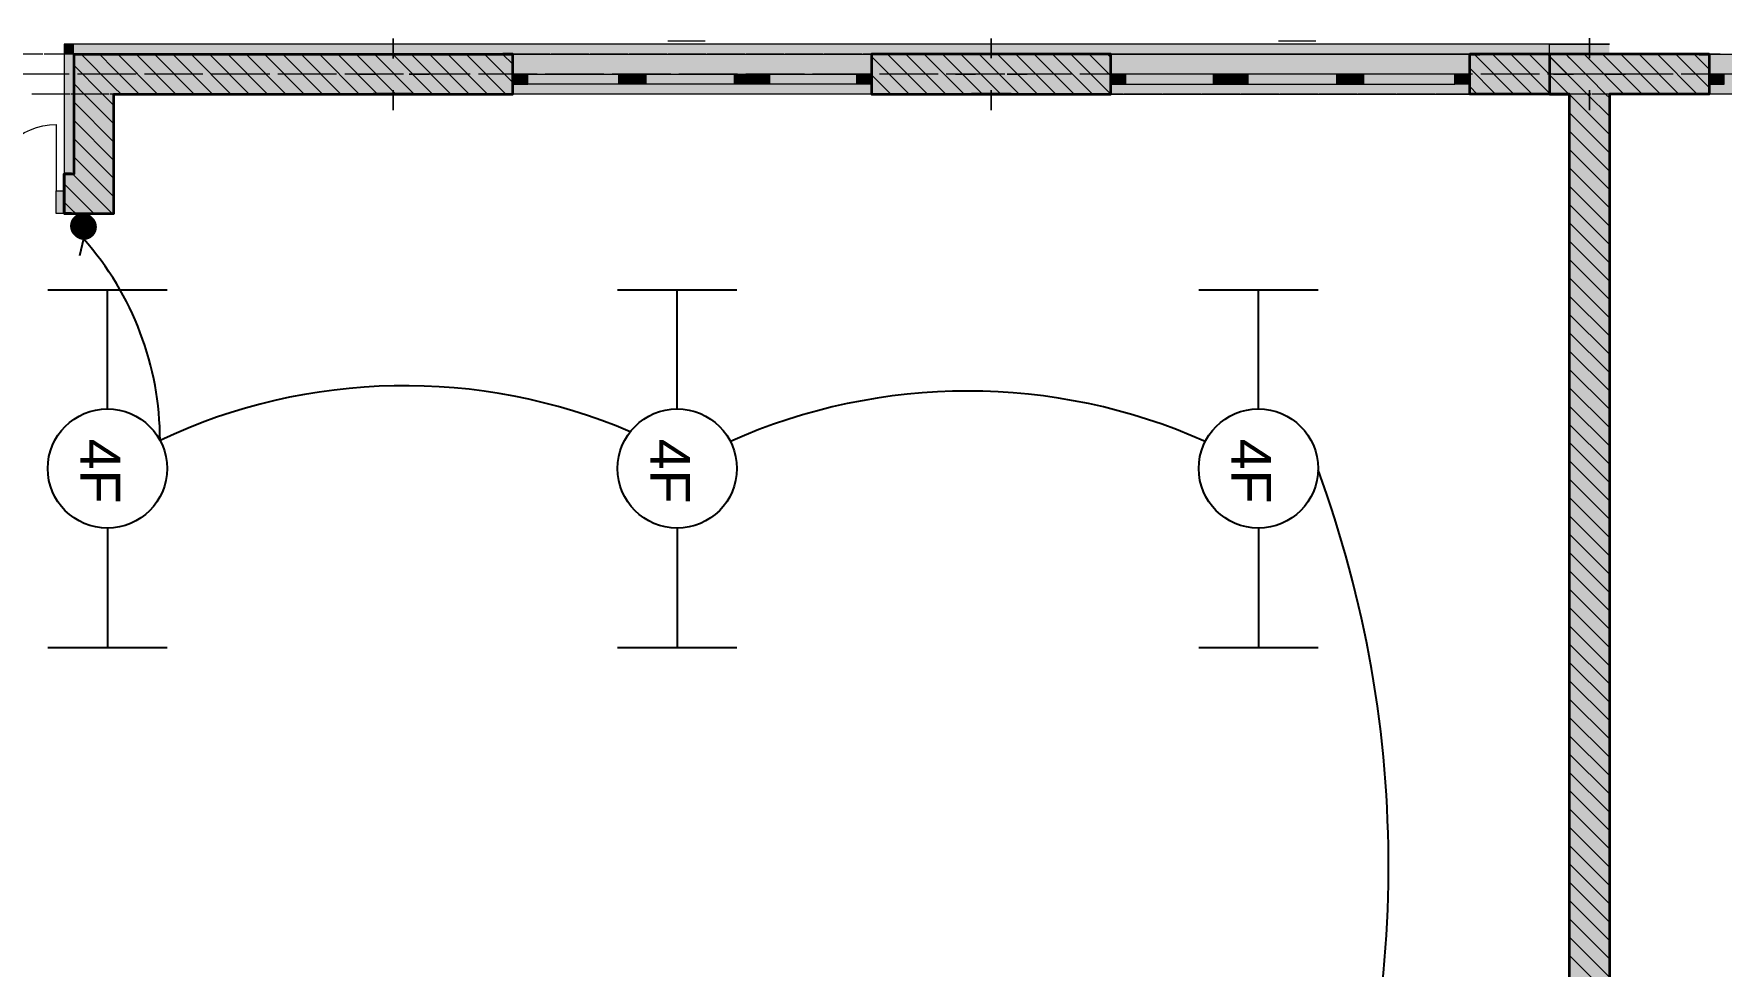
# Model space of a CAD drawing. Header units: inches. Extents: x 206002 to 410047, y 60394 to 83306.
# Drawn here: x 217728 to 226213, y 67498 to 72190 of the extents above; entities that cross this region are included whole.
import ezdxf

# ---------------------------------------------------------------- set-up
doc = ezdxf.new("R2010")
doc.units = ezdxf.units.IN
doc.header["$MEASUREMENT"] = 0
for name, color, linetype in [('LIGHTING', 1, 'Continuous'), ('PDF_Annotation - Text', 7, 'Continuous'), ('PDF_Structural - Bearing', 7, 'Continuous')]:
    doc.layers.add(name, color=color, linetype=linetype)
doc.styles.get("Standard").update_dxf_attribs({"font": 'arial.ttf'})

msp = doc.modelspace()

# ---------------------------------------------------------------- hatches: boundary and pattern name
at = {"layer": 'LIGHTING'}
h = msp.add_hatch(dxfattribs=at)
h.set_pattern_fill('ANSI31', color=1)
h.set_pattern_definition([(45, (-33234.27087, -3.32607), (-0.08838834765, 0.08838834765), [])])
h.paths.add_polyline_path([(218042.4, 71221.3, 0.319475), (217999.5, 71281.6), (217957.6, 71281.6, 0.319475), (217914.7, 71221.3, 1)])

# ---------------------------------------------------------------- linework, layer by layer
for p, q in [((217978.5, 71157.4), (217958.1, 71072.2)), ((217798.2, 70902.4), (218398.2, 70902.4)), ((218098.2, 70302.4), (218098.2, 70902.4)), ((220663.3, 70902.4), (221263.3, 70902.4)), ((220963.3, 70302.4), (220963.3, 70902.4)), ((223585.8, 70902.4), (224185.8, 70902.4)), ((223885.8, 70302.4), (223885.8, 70902.4)), ((218098.2, 69702.4), (218098.2, 69102.4)), ((220963.3, 69702.4), (220963.3, 69102.4)), ((223885.8, 69702.4), (223885.8, 69102.4)), ((217798.2, 69102.4), (218398.2, 69102.4)), ((220663.3, 69102.4), (221263.3, 69102.4)), ((223585.8, 69102.4), (224185.8, 69102.4))]:
    msp.add_line(p, q, dxfattribs=at)
for centre in [(218098.2, 70002.4), (220963.3, 70002.4), (223885.8, 70002.4)]:
    msp.add_circle(centre, 300, dxfattribs=at)
for centre, radius, start, end in [((216835, 70144.3), 1527.7, 359.99209, 41.53923), ((219593.3, 67529.4), 2889.8, 66.89715, 115.20414), ((222424.6, 67459.3), 2933.1, 65.98304, 114.01696), ((218777.8, 68004.7), 5762.4, 339.20288, 20.20577)]:
    msp.add_arc(centre, radius, start, end, dxfattribs=at)
at = {"layer": 'PDF_Annotation - Text', "lineweight": 9}
for points in [[(220916.2, 72155.3), (221103.3, 72155.3)], [(223987.2, 72155.3), (224174.3, 72155.3)]]:
    msp.add_lwpolyline(points, dxfattribs=at)
at = {"layer": 'PDF_Structural - Bearing', "lineweight": 18}
msp.add_lwpolyline([(216717.3, 71400.2), (216717.3, 72190.3, -0.414213), (217507.4, 71400.2, -0.414194), (217840.3, 71733.1), (217840.3, 71400.2)], format="xyb", dxfattribs=at)
msp.add_lwpolyline([(217930.5, 72137.2), (217880.4, 72137.2), (217880.4, 71485.5), (217930.5, 71485.5), (217930.5, 72087), (225450.3, 72087), (225350.1, 72087), (225350.1, 72137.2), (225650.9, 72137.2)], close=True, dxfattribs=at)
at = {"layer": 'PDF_Structural - Bearing', "lineweight": 0}
for points in [[(219534.8, 72166.7), (219534.8, 72066.4)], [(222542.7, 72167), (222542.7, 72066.7)], [(225550.6, 72167.3), (225550.6, 72067)], [(219354.3, 71986.2), (219454.6, 71986.2)], [(219715.2, 71986.2), (219615, 71986.2)], [(222362.2, 71986.5), (222462.5, 71986.5)], [(222723.2, 71986.5), (222622.9, 71986.5)], [(225370.1, 71986.8), (225470.4, 71986.8)], [(225731.1, 71986.8), (225630.8, 71986.8)], [(219534.8, 71805.7), (219534.8, 71906)], [(222542.7, 71806), (222542.7, 71906.3)], [(225550.6, 71806.3), (225550.6, 71906.6)]]:
    msp.add_lwpolyline(points, close=True, dxfattribs=at)
at = {"layer": 'PDF_Structural - Bearing', "lineweight": 18}
for points in [[(217773.6, 72087), (217632.2, 72087)], [(217921.8, 72087), (217780.3, 72087)], [(217969.7, 72087), (217828.3, 72087)], [(218117.9, 72087), (217976.5, 72087)], [(218165.9, 72087), (218024.4, 72087)], [(218314.1, 72087), (218172.6, 72087)], [(218362, 72087), (218220.5, 72087)], [(218510.2, 72087), (218368.7, 72087)], [(218558.1, 72087), (218416.6, 72087)], [(218706.3, 72087), (218564.8, 72087)], [(218754.2, 72087), (218612.7, 72087)], [(218902.5, 72087), (218760.9, 72087)], [(218950.4, 72087), (218808.9, 72087)], [(219098.6, 72087), (218957.1, 72087)], [(219146.5, 72087), (219005.1, 72087)], [(219294.7, 72087), (219153.3, 72087)], [(219342.7, 72087), (219201.2, 72087)], [(219490.8, 72087), (219349.4, 72087)], [(219538.8, 72087), (219397.3, 72087)], [(219687, 72087), (219545.5, 72087)], [(219734.9, 72087), (219593.4, 72087)], [(219883.1, 72087), (219741.6, 72087)], [(219931, 72087), (219789.5, 72087)], [(220079.2, 72087), (219937.7, 72087)], [(220127.1, 72087), (219985.7, 72087)], [(220275.3, 72087), (220133.8, 72087)], [(220323.2, 72087), (220181.8, 72087)], [(220471.4, 72087), (220330, 72087)], [(220519.4, 72087), (220377.9, 72087)], [(220667.6, 72087), (220526.1, 72087)], [(220715.6, 72087), (220574, 72087)], [(220863.8, 72087), (220722.3, 72087)], [(220911.7, 72087), (220770.2, 72087)], [(221059.9, 72087), (220918.4, 72087)], [(221107.8, 72087), (220966.3, 72087)], [(221256, 72087), (221114.5, 72087)], [(221303.9, 72087), (221162.4, 72087)], [(221452.1, 72087), (221310.6, 72087)], [(221500, 72087), (221358.6, 72087)], [(221648.2, 72087), (221506.8, 72087)], [(221696.2, 72087), (221554.7, 72087)], [(221844.3, 72087), (221702.9, 72087)], [(221892.3, 72087), (221750.8, 72087)], [(222040.5, 72087), (221899, 72087)], [(222088.4, 72087), (221946.9, 72087)], [(222236.6, 72087), (222095.1, 72087)], [(222284.5, 72087), (222143, 72087)], [(222432.8, 72087), (222291.2, 72087)], [(222480.7, 72087), (222339.1, 72087)], [(222628.9, 72087), (222487.4, 72087)], [(222676.8, 72087), (222535.4, 72087)], [(222825, 72087), (222683.6, 72087)], [(222873, 72087), (222731.5, 72087)], [(223021.1, 72087), (222879.7, 72087)], [(223069.1, 72087), (222927.6, 72087)], [(223217.3, 72087), (223075.8, 72087)], [(223265.2, 72087), (223123.7, 72087)], [(223413.4, 72087), (223271.9, 72087)], [(223461.3, 72087), (223319.8, 72087)], [(223609.5, 72087), (223468, 72087)], [(223657.4, 72087), (223515.9, 72087)], [(223805.6, 72087), (223664.1, 72087)], [(223853.5, 72087), (223712.1, 72087)], [(224001.7, 72087), (223860.3, 72087)], [(224049.7, 72087), (223908.2, 72087)], [(224197.9, 72087), (224056.4, 72087)], [(224245.9, 72087), (224104.3, 72087)], [(224394.1, 72087), (224252.6, 72087)], [(224442, 72087), (224300.5, 72087)], [(224590.2, 72087), (224448.7, 72087)], [(224638.1, 72087), (224496.6, 72087)], [(224786.3, 72087), (224644.8, 72087)], [(224834.2, 72087), (224692.7, 72087)], [(224982.4, 72087), (224840.9, 72087)], [(225030.3, 72087), (224888.9, 72087)], [(225178.5, 72087), (225037, 72087)], [(225226.4, 72087), (225085, 72087)], [(225374.6, 72087), (225233.2, 72087)], [(225422.6, 72087), (225281.1, 72087)], [(225570.8, 72087), (225429.3, 72087)], [(225618.7, 72087), (225477.2, 72087)], [(225766.9, 72087), (225625.4, 72087)], [(225814.8, 72087), (225673.3, 72087)], [(225963.1, 72087), (225821.5, 72087)], [(226011, 72087), (225869.4, 72087)], [(226159.2, 72087), (226017.7, 72087)], [(226207.1, 72087), (226065.7, 72087)], [(217859, 71886.5), (217717.5, 71886.5)], [(217909.1, 71886.5), (217767.6, 71886.5)], [(218055.1, 71886.5), (217913.6, 71886.5)], [(218105.2, 71886.5), (217963.7, 71886.5)], [(218251.2, 71886.5), (218109.7, 71886.5)], [(218301.3, 71886.5), (218159.8, 71886.5)], [(218447.3, 71886.5), (218305.8, 71886.5)], [(218497.4, 71886.5), (218356, 71886.5)], [(218643.4, 71886.5), (218501.9, 71886.5)], [(218693.6, 71886.5), (218552.1, 71886.5)], [(218839.6, 71886.5), (218698.1, 71886.5)], [(218889.8, 71886.5), (218748.2, 71886.5)], [(219035.8, 71886.5), (218894.3, 71886.5)], [(219085.9, 71886.5), (218944.4, 71886.5)], [(219231.9, 71886.5), (219090.4, 71886.5)], [(219282, 71886.5), (219140.5, 71886.5)], [(219428, 71886.5), (219286.5, 71886.5)], [(219478.1, 71886.5), (219336.6, 71886.5)], [(219624.1, 71886.5), (219482.6, 71886.5)], [(219674.2, 71886.5), (219532.8, 71886.5)], [(219820.2, 71886.5), (219678.7, 71886.5)], [(219870.3, 71886.5), (219728.9, 71886.5)], [(220016.3, 71886.5), (219874.9, 71886.5)], [(220066.5, 71886.5), (219925, 71886.5)], [(220212.4, 71886.5), (220071, 71886.5)], [(220262.6, 71886.5), (220121.1, 71886.5)], [(220408.6, 71886.5), (220267.1, 71886.5)], [(220458.7, 71886.5), (220317.2, 71886.5)], [(220604.8, 71886.5), (220463.2, 71886.5)], [(220654.9, 71886.5), (220513.3, 71886.5)], [(220800.9, 71886.5), (220659.4, 71886.5)], [(220851, 71886.5), (220709.6, 71886.5)], [(220997, 71886.5), (220855.5, 71886.5)], [(221047.1, 71886.5), (220905.7, 71886.5)], [(221193.1, 71886.5), (221051.7, 71886.5)], [(221243.3, 71886.5), (221101.8, 71886.5)], [(221389.2, 71886.5), (221247.8, 71886.5)], [(221439.4, 71886.5), (221297.9, 71886.5)], [(221585.4, 71886.5), (221443.9, 71886.5)], [(221635.5, 71886.5), (221494, 71886.5)], [(221781.5, 71886.5), (221640, 71886.5)], [(221831.6, 71886.5), (221690.1, 71886.5)], [(221977.6, 71886.5), (221836.1, 71886.5)], [(222027.7, 71886.5), (221886.3, 71886.5)], [(222173.7, 71886.5), (222032.2, 71886.5)], [(222223.8, 71886.5), (222082.4, 71886.5)], [(222369.9, 71886.5), (222228.4, 71886.5)], [(222420.1, 71886.5), (222278.5, 71886.5)], [(222566, 71886.5), (222424.6, 71886.5)], [(222616.2, 71886.5), (222474.7, 71886.5)], [(222762.2, 71886.5), (222620.7, 71886.5)], [(222812.3, 71886.5), (222670.8, 71886.5)], [(222958.3, 71886.5), (222816.8, 71886.5)], [(223008.4, 71886.5), (222866.9, 71886.5)], [(223154.4, 71886.5), (223012.9, 71886.5)], [(223204.5, 71886.5), (223063.1, 71886.5)], [(223350.5, 71886.5), (223209, 71886.5)], [(223400.6, 71886.5), (223259.2, 71886.5)], [(223546.6, 71886.5), (223405.2, 71886.5)], [(223596.8, 71886.5), (223455.3, 71886.5)], [(223742.7, 71886.5), (223601.3, 71886.5)], [(223792.9, 71886.5), (223651.4, 71886.5)], [(223938.9, 71886.5), (223797.4, 71886.5)], [(223989, 71886.5), (223847.5, 71886.5)], [(224135.1, 71886.5), (223993.5, 71886.5)], [(224185.2, 71886.5), (224043.6, 71886.5)], [(224331.2, 71886.5), (224189.7, 71886.5)], [(224381.3, 71886.5), (224239.9, 71886.5)], [(224527.3, 71886.5), (224385.8, 71886.5)], [(224577.4, 71886.5), (224436, 71886.5)], [(224723.4, 71886.5), (224582, 71886.5)], [(224773.6, 71886.5), (224632.1, 71886.5)], [(224919.5, 71886.5), (224778.1, 71886.5)], [(224969.7, 71886.5), (224828.2, 71886.5)], [(225115.7, 71886.5), (224974.2, 71886.5)], [(225165.8, 71886.5), (225024.3, 71886.5)], [(225311.8, 71886.5), (225170.3, 71886.5)], [(225361.9, 71886.5), (225220.4, 71886.5)], [(225507.9, 71886.5), (225366.4, 71886.5)], [(225558, 71886.5), (225416.5, 71886.5)], [(225704, 71886.5), (225562.5, 71886.5)], [(225754.1, 71886.5), (225612.7, 71886.5)], [(225900.2, 71886.5), (225758.6, 71886.5)], [(225950.4, 71886.5), (225808.8, 71886.5)], [(226096.3, 71886.5), (225954.9, 71886.5)], [(226146.5, 71886.5), (226005, 71886.5)], [(226292.5, 71886.5), (226151, 71886.5)], [(226342.6, 71886.5), (226201.1, 71886.5)]]:
    msp.add_lwpolyline(points, dxfattribs=at)
at = {"layer": 'PDF_Structural - Bearing', "lineweight": 35}
for points in [[(217880.4, 71485.5), (217917.5, 71485.5), (217880.4, 71485.5), (217880.4, 71400.2), (217880.4, 71485.5), (217930.5, 71485.5), (217930.5, 72087), (218131.1, 72087), (220136.3, 72087)], [(217880.4, 71284.9), (217917.5, 71284.9), (217880.4, 71284.9), (217880.4, 71400.2), (217880.4, 71284.9), (217930.5, 71284.9), (218131.1, 71284.9), (218131.1, 71886.5), (220136.3, 71886.5), (220136.3, 71936.6), (220136.3, 71986.8), (220136.3, 72087), (220086.2, 72087)], [(221991.2, 72087), (221941.1, 72087), (221941.1, 71986.8), (221941.1, 71936.6), (221941.1, 71886.5), (223144.3, 71886.5), (223144.3, 71936.6), (223144.3, 71986.8), (223144.3, 72087), (223094.1, 72087)], [(223144.3, 72087), (221941.1, 72087)], [(225450.3, 72087), (225350.1, 72087), (225350.1, 71886.5), (225450.3, 71886.5), (224949, 71886.5), (224949, 71936.6), (224949, 71986.8), (224949, 72087), (224999.2, 72087)], [(226102.1, 72087), (226152.2, 72087), (225550.6, 72087), (224949, 72087)], [(226152.2, 72087), (226152.2, 71986.8), (226152.2, 71936.6), (226152.2, 71886.5), (225650.9, 71886.5), (225650.9, 64065.9), (226152.2, 64065.9), (226152.2, 64015.8), (226152.2, 63965.7), (226152.2, 63865.4), (226102.1, 63865.4)], [(224999.2, 63865.4), (224949, 63865.4), (224949, 63965.7), (224949, 64015.8), (224949, 64065.9), (225450.3, 64065.9), (225450.3, 71886.5)], [(217917.5, 71284.9), (217880.4, 71284.9), (217880.4, 71400.2), (217880.4, 71485.5), (217917.5, 71485.5)]]:
    msp.add_lwpolyline(points, dxfattribs=at)
at = {"layer": 'PDF_Structural - Bearing', "lineweight": 9}
for points in [[(218166.4, 71886.5), (218131.1, 71921.8), (217965.8, 72087)], [(218258.5, 71886.5), (218131.1, 72014), (218058, 72087)], [(218150.1, 72087), (218350.6, 71886.5)], [(218242.4, 72087), (218442.9, 71886.5)], [(218334.5, 72087), (218535, 71886.5)], [(218426.6, 72087), (218627.2, 71886.5)], [(218518.8, 72087), (218719.3, 71886.5)], [(218611, 72087), (218811.6, 71886.5)], [(218703.2, 72087), (218903.7, 71886.5)], [(218795.3, 72087), (218995.8, 71886.5)], [(218887.5, 72087), (219088, 71886.5)], [(218979.7, 72087), (219180.2, 71886.5)], [(219071.8, 72087), (219272.4, 71886.5)], [(219164, 72087), (219364.5, 71886.5)], [(219256.1, 72087), (219456.7, 71886.5)], [(219348.4, 72087), (219548.9, 71886.5)], [(219440.5, 72087), (219641, 71886.5)], [(219532.7, 72087), (219733.2, 71886.5)], [(219624.8, 72087), (219825.3, 71886.5)], [(219716.9, 72087), (219917.5, 71886.5)], [(219809.2, 72087), (220009.7, 71886.5)], [(219901.3, 72087), (220101.9, 71886.5)], [(219993.5, 72087), (220136.3, 71944.2)], [(220085.6, 72087), (220136.3, 72036.3)], [(221941.1, 72074.9), (222129.5, 71886.5)], [(222021.1, 72087), (222221.6, 71886.5)], [(222113.4, 72087), (222313.9, 71886.5)], [(222205.5, 72087), (222406, 71886.5)], [(222297.6, 72087), (222498.2, 71886.5)], [(222389.8, 72087), (222590.3, 71886.5)], [(222482, 72087), (222682.6, 71886.5)], [(222574.2, 72087), (222774.7, 71886.5)], [(222666.3, 72087), (222866.8, 71886.5)], [(222758.5, 72087), (222959, 71886.5)], [(222850.7, 72087), (223051.2, 71886.5)], [(222942.8, 72087), (223143.4, 71886.5)], [(223035, 72087), (223144.3, 71977.8)], [(223127.1, 72087), (223144.3, 72069.9)], [(224970.5, 72087), (225171, 71886.5)], [(225062.6, 72087), (225263.1, 71886.5)], [(225350.1, 71891.7), (225355.4, 71886.5), (225154.9, 72087)], [(225350.1, 71984), (225447.5, 71886.5), (225247, 72087)], [(225339.1, 72087), (225539.7, 71886.5), (225650.9, 71775.3)], [(225350.1, 72076.1), (225450.3, 71975.9)], [(225650.9, 71867.5), (225631.8, 71886.5), (225550.6, 71967.7), (225431.3, 72087), (225450.3, 72068)], [(225523.5, 72087), (225550.6, 72059.9), (225724.1, 71886.5)], [(225615.7, 72087), (225816.2, 71886.5)], [(225707.8, 72087), (225908.3, 71886.5)], [(225800, 72087), (226000.5, 71886.5)], [(225892.1, 72087), (226092.6, 71886.5)], [(225984.3, 72087), (226152.2, 71919.2)], [(226076.5, 72087), (226152.2, 72011.3)], [(218131.1, 71829.7), (218074.2, 71886.5), (217930.5, 72030.2)], [(221941.1, 71982.8), (222037.4, 71886.5)], [(224949, 72016.4), (225078.9, 71886.5)], [(218131.1, 71737.4), (217982, 71886.5), (217930.5, 71938)], [(221941.1, 71890.6), (221945.2, 71886.5)], [(224949, 71924.1), (224986.7, 71886.5)], [(225450.3, 71883.7), (225650.9, 71683.2)], [(217930.5, 71845.8), (218131.1, 71645.3)], [(225450.3, 71791.5), (225650.9, 71590.9)], [(217930.5, 71753.7), (218131.1, 71553.1)], [(217930.5, 71661.5), (218106.6, 71485.5), (218131.1, 71461)], [(225450.3, 71699.3), (225650.9, 71498.8)], [(217930.5, 71569.3), (218014.5, 71485.5), (218131.1, 71368.8)], [(225450.3, 71607.2), (225650.9, 71406.7)], [(218122.7, 71284.9), (217930.5, 71477.1), (217922.2, 71485.5)], [(225450.3, 71515), (225650.9, 71314.5)], [(218030.6, 71284.9), (217930.5, 71385), (217880.4, 71435.1)], [(225450.3, 71422.8), (225650.9, 71222.3)], [(217938.5, 71284.9), (217930.5, 71292.9), (217880.4, 71343)], [(225450.3, 71330.7), (225650.9, 71130.1)], [(225450.3, 71238.5), (225650.9, 71038)], [(225450.3, 71146.4), (225650.9, 70945.8)], [(225450.3, 71054.1), (225650.9, 70853.6)], [(225450.3, 70962), (225650.9, 70761.5)], [(225450.3, 70869.8), (225650.9, 70669.3)], [(225450.3, 70777.7), (225650.9, 70577.2)], [(225450.3, 70685.6), (225650.9, 70485)], [(225450.3, 70593.3), (225650.9, 70392.8)], [(225450.3, 70501.2), (225650.9, 70300.6)], [(225450.3, 70409), (225650.9, 70208.5)], [(225450.3, 70316.9), (225650.9, 70116.4)], [(225450.3, 70224.6), (225650.9, 70024.1)], [(225450.3, 70132.5), (225650.9, 69932)], [(225450.3, 70040.4), (225650.9, 69839.8)], [(225450.3, 69948.2), (225650.9, 69747.7)], [(225450.3, 69856), (225650.9, 69655.4)], [(225450.3, 69763.8), (225650.9, 69563.3)], [(225450.3, 69671.7), (225650.9, 69471.2)], [(225450.3, 69579.5), (225650.9, 69379)], [(225450.3, 69487.3), (225650.9, 69286.8)], [(225450.3, 69395.2), (225650.9, 69194.6)], [(225450.3, 69303), (225650.9, 69102.5)], [(225450.3, 69210.9), (225650.9, 69010.3)], [(225450.3, 69118.6), (225650.9, 68918.1)], [(225450.3, 69026.5), (225650.9, 68826)], [(225450.3, 68934.3), (225650.9, 68733.8)], [(225450.3, 68842.2), (225650.9, 68641.7)], [(225450.3, 68750.1), (225650.9, 68549.5)], [(225450.3, 68657.8), (225650.9, 68457.3)], [(225450.3, 68565.7), (225650.9, 68365.1)], [(225450.3, 68473.5), (225650.9, 68273)], [(225450.3, 68381.4), (225650.9, 68180.9)], [(225450.3, 68289.1), (225650.9, 68088.6)], [(225450.3, 68197), (225650.9, 67996.5)], [(225450.3, 68104.9), (225650.9, 67904.3)], [(225450.3, 68012.7), (225650.9, 67812.2)], [(225450.3, 67920.5), (225650.9, 67719.9)], [(225450.3, 67828.3), (225650.9, 67627.8)], [(225450.3, 67736.2), (225650.9, 67535.7)], [(225450.3, 67644), (225650.9, 67443.5)], [(225450.3, 67551.8), (225650.9, 67351.3)]]:
    msp.add_lwpolyline(points, dxfattribs=at)
at = {"layer": 'PDF_Structural - Bearing', "lineweight": 13}
for points in [[(220136.3, 72087), (220086.2, 72087)], [(221941.1, 72087), (221991.2, 72087)], [(223144.3, 72087), (223094.1, 72087)], [(224949, 72087), (224999.2, 72087)], [(226152.2, 72087), (226102.1, 72087)], [(220211.5, 71986.8), (220669.8, 71986.8)], [(220806.1, 71986.8), (221251.8, 71986.8)], [(221427.2, 71986.8), (221865.9, 71986.8)], [(223658.1, 71986.8), (223219.5, 71986.8)], [(224279.3, 71986.8), (223833.6, 71986.8)], [(224873.8, 71986.8), (224415.6, 71986.8)], [(220669.8, 71936.6), (220211.5, 71936.6)], [(221251.8, 71936.6), (220806.1, 71936.6)], [(221865.9, 71936.6), (221427.2, 71936.6)], [(223219.5, 71936.6), (223658.1, 71936.6)], [(223833.6, 71936.6), (224279.3, 71936.6)], [(224415.6, 71936.6), (224873.8, 71936.6)]]:
    msp.add_lwpolyline(points, dxfattribs=at)
for points in [[(221941.1, 71886.5), (220136.3, 71886.5), (220136.3, 71936.6), (220136.3, 71986.8), (220136.3, 71936.6), (220211.5, 71936.6), (220211.5, 71986.8), (220136.3, 71986.8), (220136.3, 72087), (221941.1, 72087), (221941.1, 71986.8), (221941.1, 71936.6)], [(223144.3, 71886.5), (224949, 71886.5), (224949, 71936.6), (224949, 71986.8), (224949, 71936.6), (224873.8, 71936.6), (224873.8, 71986.8), (224949, 71986.8), (224949, 72087), (223144.3, 72087), (223144.3, 71986.8), (223144.3, 71936.6)], [(227956.9, 71886.5), (226152.2, 71886.5), (226152.2, 71936.6), (226152.2, 71986.8), (226152.2, 71936.6), (226227.4, 71936.6), (226227.4, 71986.8), (226152.2, 71986.8), (226152.2, 72087), (227956.9, 72087), (227956.9, 71986.8), (227956.9, 71936.6)], [(220737.9, 71936.6), (220669.8, 71936.6), (220669.8, 71986.8), (220737.9, 71986.8), (220806.1, 71986.8), (220806.1, 71936.6)], [(221339.5, 71936.6), (221251.8, 71936.6), (221251.8, 71986.8), (221339.5, 71986.8), (221427.2, 71986.8), (221427.2, 71936.6)], [(221941.1, 71936.6), (221865.9, 71936.6), (221865.9, 71986.8), (221941.1, 71986.8)], [(223144.3, 71936.6), (223219.5, 71936.6), (223219.5, 71986.8), (223144.3, 71986.8)], [(223745.9, 71936.6), (223833.6, 71936.6), (223833.6, 71986.8), (223745.9, 71986.8), (223658.1, 71986.8), (223658.1, 71936.6)], [(224347.4, 71936.6), (224415.6, 71936.6), (224415.6, 71986.8), (224347.4, 71986.8), (224279.3, 71986.8), (224279.3, 71936.6)]]:
    msp.add_lwpolyline(points, close=True, dxfattribs=at)
at = {"layer": 'PDF_Structural - Bearing', "lineweight": 20}
for points in [[(217788.6, 71986.8), (217611.8, 71986.8)], [(217906.5, 71986.8), (217729.6, 71986.8)], [(217859.4, 71986.8), (217859.4, 71986.8)], [(218124.7, 71986.8), (217947.8, 71986.8)], [(217977.3, 71986.8), (217977.3, 71986.8)], [(218242.6, 71986.8), (218065.7, 71986.8)], [(218195.3, 71986.8), (218195.3, 71986.8)], [(218460.6, 71986.8), (218283.8, 71986.8)], [(218313.2, 71986.8), (218313.2, 71986.8)], [(218578.5, 71986.8), (218401.7, 71986.8)], [(218531.4, 71986.8), (218531.4, 71986.8)], [(218796.7, 71986.8), (218619.9, 71986.8)], [(218649.3, 71986.8), (218649.3, 71986.8)], [(218914.5, 71986.8), (218737.7, 71986.8)], [(218867.4, 71986.8), (218867.4, 71986.8)], [(219132.7, 71986.8), (218955.8, 71986.8)], [(218985.3, 71986.8), (218985.3, 71986.8)], [(219250.6, 71986.8), (219073.8, 71986.8)], [(219203.5, 71986.8), (219203.5, 71986.8)], [(219468.7, 71986.8), (219291.9, 71986.8)], [(219321.3, 71986.8), (219321.3, 71986.8)], [(219586.6, 71986.8), (219409.7, 71986.8)], [(219539.5, 71986.8), (219539.5, 71986.8)], [(219804.8, 71986.8), (219627.9, 71986.8)], [(219657.4, 71986.8), (219657.4, 71986.8)], [(219922.7, 71986.8), (219745.8, 71986.8)], [(219875.5, 71986.8), (219875.5, 71986.8)], [(220140.8, 71986.8), (219963.9, 71986.8)], [(219993.4, 71986.8), (219993.4, 71986.8)], [(220258.7, 71986.8), (220081.8, 71986.8)], [(220211.5, 71986.8), (220211.5, 71986.8)], [(220476.8, 71986.8), (220300, 71986.8)], [(220329.4, 71986.8), (220329.4, 71986.8)], [(220594.7, 71986.8), (220417.8, 71986.8)], [(220547.5, 71986.8), (220547.5, 71986.8)], [(220812.8, 71986.8), (220636, 71986.8)], [(220665.4, 71986.8), (220665.4, 71986.8)], [(220930.7, 71986.8), (220753.9, 71986.8)], [(220883.6, 71986.8), (220883.6, 71986.8)], [(221148.8, 71986.8), (220971.9, 71986.8)], [(221001.4, 71986.8), (221001.4, 71986.8)], [(221266.7, 71986.8), (221089.9, 71986.8)], [(221219.6, 71986.8), (221219.6, 71986.8)], [(221484.9, 71986.8), (221308, 71986.8)], [(221337.5, 71986.8), (221337.5, 71986.8)], [(221602.7, 71986.8), (221425.9, 71986.8)], [(221555.6, 71986.8), (221555.6, 71986.8)], [(221820.9, 71986.8), (221644, 71986.8)], [(221673.5, 71986.8), (221673.5, 71986.8)], [(221938.8, 71986.8), (221761.9, 71986.8)], [(221891.7, 71986.8), (221891.7, 71986.8)], [(222157, 71986.8), (221980.1, 71986.8)], [(222009.5, 71986.8), (222009.5, 71986.8)], [(222274.8, 71986.8), (222097.9, 71986.8)], [(222227.7, 71986.8), (222227.7, 71986.8)], [(222493, 71986.8), (222316.1, 71986.8)], [(222345.6, 71986.8), (222345.6, 71986.8)], [(222610.9, 71986.8), (222434, 71986.8)], [(222563.6, 71986.8), (222563.6, 71986.8)], [(222828.9, 71986.8), (222652.1, 71986.8)], [(222681.5, 71986.8), (222681.5, 71986.8)], [(222946.8, 71986.8), (222770, 71986.8)], [(222899.7, 71986.8), (222899.7, 71986.8)], [(223165, 71986.8), (222988.2, 71986.8)], [(223017.6, 71986.8), (223017.6, 71986.8)], [(223282.8, 71986.8), (223106.1, 71986.8)], [(223235.7, 71986.8), (223235.7, 71986.8)], [(223501, 71986.8), (223324.1, 71986.8)], [(223353.6, 71986.8), (223353.6, 71986.8)], [(223618.9, 71986.8), (223442.1, 71986.8)], [(223571.8, 71986.8), (223571.8, 71986.8)], [(223837, 71986.8), (223660.2, 71986.8)], [(223689.6, 71986.8), (223689.6, 71986.8)], [(223954.9, 71986.8), (223778, 71986.8)], [(223907.8, 71986.8), (223907.8, 71986.8)], [(224173.1, 71986.8), (223996.2, 71986.8)], [(224025.7, 71986.8), (224025.7, 71986.8)], [(224291, 71986.8), (224114.1, 71986.8)], [(224243.8, 71986.8), (224243.8, 71986.8)], [(224509.1, 71986.8), (224332.2, 71986.8)], [(224361.7, 71986.8), (224361.7, 71986.8)], [(224627, 71986.8), (224450.1, 71986.8)], [(224579.8, 71986.8), (224579.8, 71986.8)], [(224845.1, 71986.8), (224668.3, 71986.8)], [(224697.8, 71986.8), (224697.8, 71986.8)], [(224963, 71986.8), (224786.1, 71986.8)], [(224915.8, 71986.8), (224915.8, 71986.8)], [(225181.1, 71986.8), (225004.3, 71986.8)], [(225033.7, 71986.8), (225033.7, 71986.8)], [(225299, 71986.8), (225122.2, 71986.8)], [(225251.9, 71986.8), (225251.9, 71986.8)], [(225517.1, 71986.8), (225340.3, 71986.8)], [(225369.7, 71986.8), (225369.7, 71986.8)], [(225635, 71986.8), (225458.2, 71986.8)], [(225587.9, 71986.8), (225587.9, 71986.8)], [(225853.2, 71986.8), (225676.3, 71986.8)], [(225705.8, 71986.8), (225705.8, 71986.8)], [(225971.1, 71986.8), (225794.2, 71986.8)], [(225923.9, 71986.8), (225923.9, 71986.8)], [(226189.2, 71986.8), (226012.3, 71986.8)], [(226041.8, 71986.8), (226041.8, 71986.8)], [(226307.1, 71986.8), (226130.2, 71986.8)]]:
    msp.add_lwpolyline(points, dxfattribs=at)
at = {"layer": 'PDF_Structural - Bearing', "lineweight": 0}
for points in [[(219534.8, 71986.2), (219534.8, 71986.2)], [(219534.8, 71986.2), (219534.8, 71986.2)], [(222542.7, 71986.5), (222542.7, 71986.5)], [(222542.7, 71986.5), (222542.7, 71986.5)], [(225550.6, 71986.8), (225550.6, 71986.8)], [(225550.6, 71986.8), (225550.6, 71986.8)]]:
    msp.add_lwpolyline(points, dxfattribs=at)
at = {"layer": 'PDF_Structural - Bearing', "lineweight": 35}
for points in [[(219635, 71886.5), (219635, 71885.9), (219434.5, 71885.9), (219434.5, 71886.5), (219434.5, 71885.9), (219635, 71885.9)], [(222642.9, 71886.5), (222642.9, 71886.2), (222442.4, 71886.2), (222442.4, 71886.5), (222442.4, 71886.2), (222642.9, 71886.2)]]:
    msp.add_lwpolyline(points, close=True, dxfattribs=at)
at = {"layer": 'PDF_Structural - Bearing', "lineweight": 20}
msp.add_lwpolyline([(217880.4, 71284.9), (217840.3, 71284.9), (217840.3, 71400.2), (217880.4, 71400.2)], close=True, dxfattribs=at)
at = {"layer": 'PDF_Structural - Bearing', "color": 7, "lineweight": 0, "true_color": 0xffffff, "transparency": 33554559}
for points in [[(217930.5, 72137.2), (217930.5, 72087), (217880.4, 72137.2)], [(217930.5, 72087), (217880.4, 72087), (217880.4, 72137.2)], [(217930.5, 72087), (217930.5, 72137.2), (225650.9, 72087), (225650.9, 72137.2)], [(225350.1, 72087), (225350.1, 72137.2), (225650.9, 72087), (225650.9, 72137.2)], [(217880.4, 72087), (217930.5, 72087), (217880.4, 71485.5), (217930.5, 71485.5)], [(218131.1, 72087), (218131.1, 71886.5), (217930.5, 72087)], [(218131.1, 71886.5), (217930.5, 71886.5), (217930.5, 72087)], [(220136.3, 72087), (220136.3, 71886.5), (218131.1, 72087), (218131.1, 71886.5)], [(221941.1, 72087), (221941.1, 71886.5), (220136.3, 72087), (220136.3, 71886.5)], [(221941.1, 72087), (223144.3, 72087), (221941.1, 71886.5), (223144.3, 71886.5)], [(223144.3, 72087), (224949, 72087), (223144.3, 71886.5), (224949, 71886.5)], [(225550.6, 71886.5), (224949, 71886.5), (225550.6, 72087), (224949, 72087)], [(225450.3, 72087), (225450.3, 71886.5), (225350.1, 72087), (225350.1, 71886.5)], [(225550.6, 72087), (226152.2, 72087), (225550.6, 71886.5), (226152.2, 71886.5)], [(227956.9, 72087), (227956.9, 71886.5), (226152.2, 72087), (226152.2, 71886.5)], [(220136.3, 71986.8), (220136.3, 71936.6), (220211.5, 71986.8), (220211.5, 71936.6)], [(220211.5, 71986.8), (220211.5, 71936.6), (220669.8, 71986.8), (220669.8, 71936.6)], [(220737.9, 71936.6), (220737.9, 71986.8), (220669.8, 71936.6), (220669.8, 71986.8)], [(220737.9, 71986.8), (220737.9, 71936.6), (220806.1, 71986.8), (220806.1, 71936.6)], [(220806.1, 71986.8), (220806.1, 71936.6), (221251.8, 71986.8), (221251.8, 71936.6)], [(221339.5, 71936.6), (221339.5, 71986.8), (221251.8, 71936.6), (221251.8, 71986.8)], [(221339.5, 71986.8), (221339.5, 71936.6), (221427.2, 71986.8), (221427.2, 71936.6)], [(221427.2, 71986.8), (221427.2, 71936.6), (221865.9, 71986.8), (221865.9, 71936.6)], [(221941.1, 71936.6), (221941.1, 71986.8), (221865.9, 71936.6), (221865.9, 71986.8)], [(223144.3, 71936.6), (223219.5, 71936.6), (223144.3, 71986.8), (223219.5, 71986.8)], [(223658.1, 71986.8), (223219.5, 71986.8), (223658.1, 71936.6), (223219.5, 71936.6)], [(223745.9, 71986.8), (223658.1, 71986.8), (223745.9, 71936.6), (223658.1, 71936.6)], [(223745.9, 71936.6), (223833.6, 71936.6), (223745.9, 71986.8), (223833.6, 71986.8)], [(224279.3, 71986.8), (223833.6, 71986.8), (224279.3, 71936.6), (223833.6, 71936.6)], [(224347.4, 71986.8), (224279.3, 71986.8), (224347.4, 71936.6), (224279.3, 71936.6)], [(224347.4, 71936.6), (224415.6, 71936.6), (224347.4, 71986.8), (224415.6, 71986.8)], [(224873.8, 71986.8), (224415.6, 71986.8), (224873.8, 71936.6), (224415.6, 71936.6)], [(224949, 71986.8), (224873.8, 71986.8), (224949, 71936.6), (224873.8, 71936.6)], [(226152.2, 71986.8), (226152.2, 71936.6), (226227.4, 71986.8), (226227.4, 71936.6)], [(218131.1, 71485.5), (217930.5, 71485.5), (218131.1, 71886.5), (217930.5, 71886.5)], [(219635, 71885.9), (219434.5, 71885.9), (219635, 71886.5), (219434.5, 71886.5)], [(219635, 71885.9), (219434.5, 71885.9), (219635, 71886.5), (219434.5, 71886.5)], [(222642.9, 71886.2), (222442.4, 71886.2), (222642.9, 71886.5), (222442.4, 71886.5)], [(222642.9, 71886.2), (222442.4, 71886.2), (222642.9, 71886.5), (222442.4, 71886.5)], [(225450.3, 71886.5), (225650.9, 71886.5), (225450.3, 64065.9), (225650.9, 64065.9)], [(217930.5, 71485.5), (217930.5, 71284.9), (217880.4, 71485.5), (217880.4, 71284.9)], [(217930.5, 71485.5), (218131.1, 71284.9), (217930.5, 71284.9)], [(218131.1, 71485.5), (218131.1, 71284.9), (217930.5, 71485.5)], [(217880.4, 71284.9), (217880.4, 71400.2), (217840.3, 71284.9), (217840.3, 71400.2)]]:
    msp.add_solid(points, dxfattribs=at)
at = {"layer": 'PDF_Structural - Bearing', "lineweight": 0, "transparency": 33554559}
for points in [[(219434.5, 72087), (219635, 72087), (219434.5, 71886.5), (219635, 71886.5)], [(222442.4, 72087), (222642.9, 72087), (222442.4, 71886.5), (222642.9, 71886.5)], [(225550.6, 72087), (225550.6, 71886.5), (225350.1, 72087), (225350.1, 71886.5)], [(225450.3, 72087), (225650.9, 72087), (225450.3, 71886.5), (225650.9, 71886.5)]]:
    msp.add_solid(points, dxfattribs=at)

# ---------------------------------------------------------------- texts
at = {"layer": 'LIGHTING', "char_height": 200, "attachment_point": 1, "rotation": 270}
for insert in [(218162.4, 70152.5), (221027.5, 70152.5), (223949.9, 70152.5)]:
    msp.add_mtext_dynamic_manual_height_columns('4F', width=175.49, gutter_width=1, heights=[0], dxfattribs=dict(at, insert=insert))

doc.saveas('drawing.dxf')
